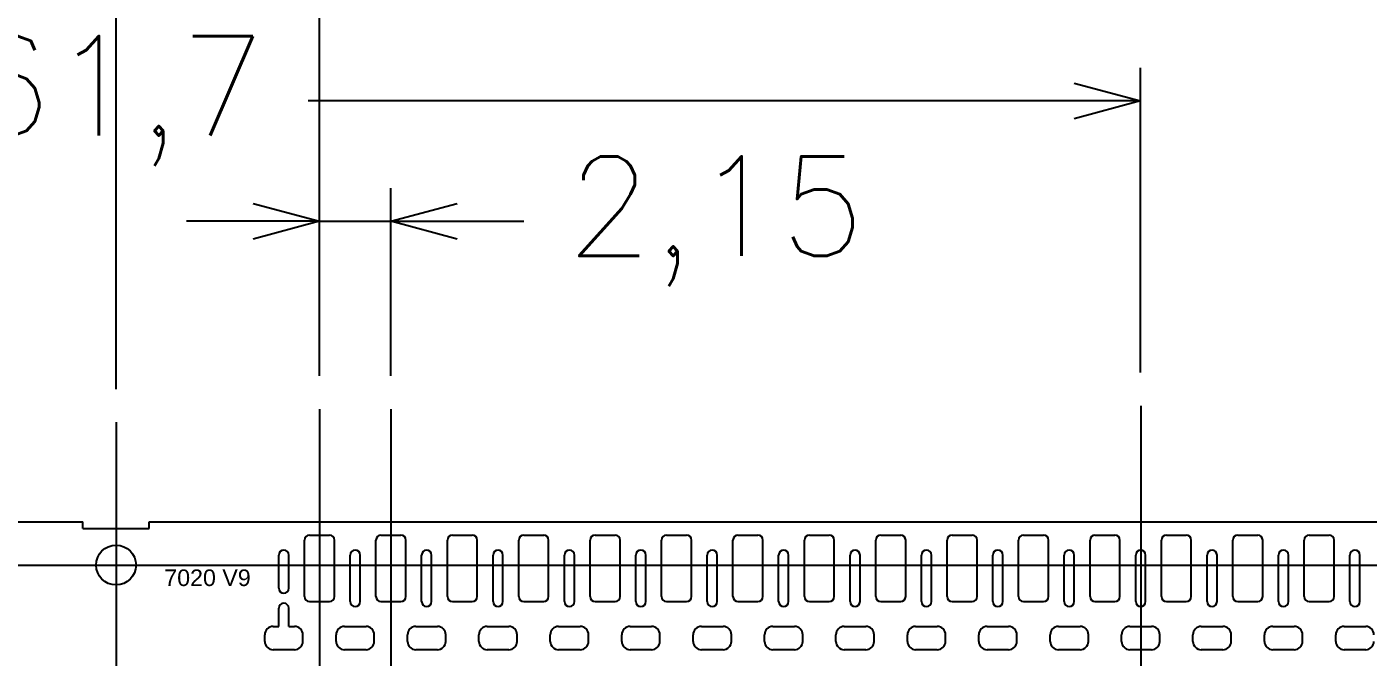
# Model space of a CAD drawing. Header units: millimetres. Extents: x -992 to 1678, y 128 to 1331.
# Drawn here: x -720.94 to -680.55, y 1263.07 to 1282.06 of the extents above; entities that cross this region are included whole.
import ezdxf

# ---------------------------------------------------------------- set-up
doc = ezdxf.new("R2010")
doc.units = ezdxf.units.MM
doc.header["$PDMODE"] = 3
doc.header["$PDSIZE"] = -1
doc.linetypes.add('CENTER', pattern=[10.16, 6.35, -1.27, 1.27, -1.27])
doc.layers.get('DEFPOINTS').update_dxf_attribs({"color": 10})
for name, color, linetype in [('1', 3, 'Continuous'), ('CEN', 8, 'CENTER'), ('DIM', 7, 'Continuous')]:
    doc.layers.add(name, color=color, linetype=linetype)
doc.styles.add('SIMPLEX', font='simplex')
doc.styles.get("Standard").update_dxf_attribs({"font": 'txt.shx', "bigfont": 'chineset.shx'})
doc.styles.add('STYLE3', font='arial.ttf')
doc.dimstyles.new('ISO-25', dxfattribs={"dimtxt": 2.5, "dimasz": 2.5, "dimexe": 1.25, "dimexo": 0.625, "dimtad": 1, "dimtxsty": 'Standard', "dimcen": 2.5, "dimadec": 0, "dimazin": 0, "dimtfac": 1, "dimtmove": 0, "dimatfit": 3, "dimfxl": 1, "dimarcsym": 0})

# ---------------------------------------------------------------- blocks, each defined once
blk = doc.blocks.new('_OPEN30')
at = {"color": 0, "linetype": 'ByBlock'}
for p, q in [((-1, 0.268), (0, 0)), ((0, 0), (-1, -0.268)), ((0, 0), (-1, 0))]:
    blk.add_line(p, q, dxfattribs=at)
blk = doc.blocks.new('*D90')
at = {"layer": 'DEFPOINTS', "color": 0, "transparency": 16777216}
for p in [(-656.549, 1302.091), (-903.349, 1266.644), (-656.549, 1266.644)]:
    blk.add_point(p, dxfattribs=at)
at = {"layer": 'DIM', "color": 0, "lineweight": -2, "transparency": 16777216}
for p, q in [((-903.349, 1267.644), (-903.349, 1303.091)), ((-656.549, 1267.644), (-656.549, 1303.091)), ((-901.349, 1302.091), (-790.092, 1302.091)), ((-658.549, 1302.091), (-769.806, 1302.091))]:
    blk.add_line(p, q, dxfattribs=at)
at = {"layer": 'DIM', "color": 0, "lineweight": -2, "transparency": 16777216, "xscale": 2, "yscale": 2, "zscale": 2, "rotation": 180}
blk.add_blockref('_OPEN30', (-903.349, 1302.091), dxfattribs=at)
at = {"layer": 'DIM', "color": 0, "lineweight": -2, "transparency": 16777216, "xscale": 2, "yscale": 2, "zscale": 2}
blk.add_blockref('_OPEN30', (-656.549, 1302.091), dxfattribs=at)
at = {"layer": 'DIM', "color": 0, "transparency": 16777216, "insert": (-779.949, 1302.091), "char_height": 3, "attachment_point": 5, "style": 'SIMPLEX'}
blk.add_mtext('246,8±1', dxfattribs=at)
blk = doc.blocks.new('*D116')
at = {"layer": 'DEFPOINTS', "color": 0, "transparency": 16777216}
for p in [(-662.674, 1285.983), (-712.124, 1270.544), (-662.674, 1270.544)]:
    blk.add_point(p, dxfattribs=at)
at = {"layer": 'DIM', "color": 0, "lineweight": -2, "transparency": 16777216}
for p, q in [((-712.124, 1271.544), (-712.124, 1286.983)), ((-662.674, 1271.544), (-662.674, 1286.983)), ((-710.124, 1285.983), (-694.899, 1285.983)), ((-664.674, 1285.983), (-679.899, 1285.983))]:
    blk.add_line(p, q, dxfattribs=at)
at = {"layer": 'DIM', "color": 0, "lineweight": -2, "transparency": 16777216, "xscale": 2, "yscale": 2, "zscale": 2, "rotation": 180}
blk.add_blockref('_OPEN30', (-712.124, 1285.983), dxfattribs=at)
at = {"layer": 'DIM', "color": 0, "lineweight": -2, "transparency": 16777216, "xscale": 2, "yscale": 2, "zscale": 2}
blk.add_blockref('_OPEN30', (-662.674, 1285.983), dxfattribs=at)
at = {"layer": 'DIM', "color": 0, "transparency": 16777216, "insert": (-687.399, 1285.983), "char_height": 3, "attachment_point": 5, "style": 'SIMPLEX'}
blk.add_mtext('49,45', dxfattribs=at)
blk = doc.blocks.new('*D117')
at = {"layer": 'DEFPOINTS', "color": 0, "transparency": 16777216}
for p in [(-709.974, 1276.197), (-712.124, 1270.544), (-709.974, 1270.544)]:
    blk.add_point(p, dxfattribs=at)
at = {"layer": 'DIM', "color": 0, "lineweight": -2, "transparency": 16777216}
for p, q in [((-712.124, 1271.544), (-712.124, 1277.197)), ((-709.974, 1271.544), (-709.974, 1277.197)), ((-714.124, 1276.197), (-716.124, 1276.197)), ((-712.124, 1276.197), (-709.974, 1276.197)), ((-707.974, 1276.197), (-705.974, 1276.197))]:
    blk.add_line(p, q, dxfattribs=at)
at = {"layer": 'DIM', "color": 0, "lineweight": -2, "transparency": 16777216, "xscale": 2, "yscale": 2, "zscale": 2}
blk.add_blockref('_OPEN30', (-712.124, 1276.197), dxfattribs=at)
at = {"layer": 'DIM', "color": 0, "lineweight": -2, "transparency": 16777216, "xscale": 2, "yscale": 2, "zscale": 2, "rotation": 180}
blk.add_blockref('_OPEN30', (-709.974, 1276.197), dxfattribs=at)
at = {"layer": 'DIM', "color": 0, "transparency": 16777216, "insert": (-700.188, 1276.197), "char_height": 3, "attachment_point": 5, "style": 'SIMPLEX'}
blk.add_mtext('2,15', dxfattribs=at)
blk = doc.blocks.new('*D119')
at = {"layer": 'DEFPOINTS', "color": 0, "transparency": 16777216}
for p in [(-718.249, 1292.825), (-779.949, 1270.144), (-718.249, 1270.144)]:
    blk.add_point(p, dxfattribs=at)
at = {"layer": 'DIM', "color": 0, "lineweight": -2, "transparency": 16777216}
for p, q in [((-779.949, 1271.144), (-779.949, 1293.825)), ((-718.249, 1271.144), (-718.249, 1293.825)), ((-777.949, 1292.825), (-754.884, 1292.825)), ((-720.249, 1292.825), (-743.313, 1292.825))]:
    blk.add_line(p, q, dxfattribs=at)
at = {"layer": 'DIM', "color": 0, "lineweight": -2, "transparency": 16777216, "xscale": 2, "yscale": 2, "zscale": 2, "rotation": 180}
blk.add_blockref('_OPEN30', (-779.949, 1292.825), dxfattribs=at)
at = {"layer": 'DIM', "color": 0, "lineweight": -2, "transparency": 16777216, "xscale": 2, "yscale": 2, "zscale": 2}
blk.add_blockref('_OPEN30', (-718.249, 1292.825), dxfattribs=at)
at = {"layer": 'DIM', "color": 0, "transparency": 16777216, "insert": (-749.099, 1292.825), "char_height": 3, "attachment_point": 5, "style": 'SIMPLEX'}
blk.add_mtext('61,7', dxfattribs=at)
blk = doc.blocks.new('*D120')
at = {"layer": 'DEFPOINTS', "color": 0, "transparency": 16777216}
for p in [(-660.174, 1292.825), (-718.249, 1270.144), (-660.174, 1208.444)]:
    blk.add_point(p, dxfattribs=at)
at = {"layer": 'DIM', "color": 0, "lineweight": -2, "transparency": 16777216}
for p, q in [((-718.249, 1271.144), (-718.249, 1293.825)), ((-660.174, 1209.444), (-660.174, 1293.825)), ((-716.249, 1292.825), (-698.14, 1292.825)), ((-662.174, 1292.825), (-680.283, 1292.825))]:
    blk.add_line(p, q, dxfattribs=at)
at = {"layer": 'DIM', "color": 0, "lineweight": -2, "transparency": 16777216, "xscale": 2, "yscale": 2, "zscale": 2, "rotation": 180}
blk.add_blockref('_OPEN30', (-718.249, 1292.825), dxfattribs=at)
at = {"layer": 'DIM', "color": 0, "lineweight": -2, "transparency": 16777216, "xscale": 2, "yscale": 2, "zscale": 2}
blk.add_blockref('_OPEN30', (-660.174, 1292.825), dxfattribs=at)
at = {"layer": 'DIM', "color": 0, "transparency": 16777216, "insert": (-689.211, 1292.825), "char_height": 3, "attachment_point": 5, "style": 'SIMPLEX'}
blk.add_mtext('58,075', dxfattribs=at)
blk = doc.blocks.new('*D126')
at = {"layer": 'DEFPOINTS', "color": 0, "transparency": 16777216}
for p in [(-687.399, 1279.822), (-749.099, 1270.644), (-687.399, 1270.644)]:
    blk.add_point(p, dxfattribs=at)
at = {"layer": 'DIM', "color": 0, "lineweight": -2, "transparency": 16777216}
for p, q in [((-749.099, 1271.644), (-749.099, 1280.822)), ((-687.399, 1271.644), (-687.399, 1280.822)), ((-747.099, 1279.822), (-724.034, 1279.822)), ((-689.399, 1279.822), (-712.463, 1279.822))]:
    blk.add_line(p, q, dxfattribs=at)
at = {"layer": 'DIM', "color": 0, "lineweight": -2, "transparency": 16777216, "xscale": 2, "yscale": 2, "zscale": 2, "rotation": 180}
blk.add_blockref('_OPEN30', (-749.099, 1279.822), dxfattribs=at)
at = {"layer": 'DIM', "color": 0, "lineweight": -2, "transparency": 16777216, "xscale": 2, "yscale": 2, "zscale": 2}
blk.add_blockref('_OPEN30', (-687.399, 1279.822), dxfattribs=at)
at = {"layer": 'DIM', "color": 0, "transparency": 16777216, "insert": (-718.249, 1279.822), "char_height": 3, "attachment_point": 5, "style": 'SIMPLEX'}
blk.add_mtext('61,7', dxfattribs=at)
blk = doc.blocks.new('TOP13')
at = {"layer": '1'}
for p, q in [((-902.111, 615.212), (-902.111, 616.912)), ((-901.961, 617.062), (-901.361, 617.062)), ((-901.211, 615.212), (-901.211, 616.912)), ((-900.736, 615.062), (-900.736, 616.462)), ((-900.436, 615.062), (-900.436, 616.462)), ((-901.961, 615.062), (-901.361, 615.062))]:
    blk.add_line(p, q, dxfattribs=at)
for centre, start, end in [((-901.961, 616.912), 90, 180), ((-901.361, 616.912), 0, 90), ((-900.586, 616.462), 0, 180), ((-901.961, 615.212), 180, 270), ((-901.361, 615.212), 270, 0), ((-900.586, 615.062), 180, 0)]:
    blk.add_arc(centre, 0.15, start, end, dxfattribs=at)

msp = doc.modelspace()

# ---------------------------------------------------------------- linework, layer by layer
at = {"layer": '1', "linetype": 'ByBlock'}
for p, q in [((-749.0986804, 1267.14394821), (-719.2486804, 1267.14394821)), ((-717.2486804, 1267.14394821), (-687.3986804, 1267.14394821)), ((-687.3986804, 1267.14394821), (-657.5486804, 1267.14394821)), ((-713.7736804, 1263.54394821), (-713.7736804, 1263.74394821)), ((-712.6236804, 1263.54394821), (-712.6236804, 1263.74394821)), ((-711.6236804, 1263.54394821), (-711.6236804, 1263.74394821)), ((-710.4736804, 1263.54394821), (-710.4736804, 1263.74394821)), ((-709.4736804, 1263.54394821), (-709.4736804, 1263.74394821)), ((-708.3236804, 1263.54394821), (-708.3236804, 1263.74394821)), ((-707.3236804, 1263.54394821), (-707.3236804, 1263.74394821)), ((-706.1736804, 1263.54394821), (-706.1736804, 1263.74394821)), ((-705.1736804, 1263.54394821), (-705.1736804, 1263.74394821)), ((-704.0236804, 1263.54394821), (-704.0236804, 1263.74394821)), ((-703.0236804, 1263.54394821), (-703.0236804, 1263.74394821)), ((-701.8736804, 1263.54394821), (-701.8736804, 1263.74394821)), ((-700.8736804, 1263.54394821), (-700.8736804, 1263.74394821)), ((-699.7236804, 1263.54394821), (-699.7236804, 1263.74394821)), ((-698.7236804, 1263.54394821), (-698.7236804, 1263.74394821)), ((-697.5736804, 1263.54394821), (-697.5736804, 1263.74394821)), ((-696.5736804, 1263.54394821), (-696.5736804, 1263.74394821)), ((-695.4236804, 1263.54394821), (-695.4236804, 1263.74394821)), ((-694.4236804, 1263.54394821), (-694.4236804, 1263.74394821)), ((-693.2736804, 1263.54394821), (-693.2736804, 1263.74394821)), ((-692.2736804, 1263.54394821), (-692.2736804, 1263.74394821)), ((-691.1236804, 1263.54394821), (-691.1236804, 1263.74394821)), ((-690.1236804, 1263.54394821), (-690.1236804, 1263.74394821)), ((-688.9736804, 1263.54394821), (-688.9736804, 1263.74394821)), ((-687.9736804, 1263.54394821), (-687.9736804, 1263.74394821)), ((-686.8236804, 1263.54394821), (-686.8236804, 1263.74394821)), ((-685.8236804, 1263.54394821), (-685.8236804, 1263.74394821)), ((-684.6736804, 1263.54394821), (-684.6736804, 1263.74394821)), ((-683.6736804, 1263.54394821), (-683.6736804, 1263.74394821)), ((-682.5236804, 1263.54394821), (-682.5236804, 1263.74394821)), ((-681.5236804, 1263.54394821), (-681.5236804, 1263.74394821)), ((-712.8736804, 1263.29394821), (-713.5236804, 1263.29394821)), ((-710.7236804, 1263.29394821), (-711.3736804, 1263.29394821)), ((-708.5736804, 1263.29394821), (-709.2236804, 1263.29394821)), ((-706.4236804, 1263.29394821), (-707.0736804, 1263.29394821)), ((-704.2736804, 1263.29394821), (-704.9236804, 1263.29394821)), ((-702.1236804, 1263.29394821), (-702.7736804, 1263.29394821)), ((-699.9736804, 1263.29394821), (-700.6236804, 1263.29394821)), ((-697.8236804, 1263.29394821), (-698.4736804, 1263.29394821)), ((-695.6736804, 1263.29394821), (-696.3236804, 1263.29394821)), ((-693.5236804, 1263.29394821), (-694.1736804, 1263.29394821)), ((-691.3736804, 1263.29394821), (-692.0236804, 1263.29394821)), ((-689.2236804, 1263.29394821), (-689.8736804, 1263.29394821)), ((-687.0736804, 1263.29394821), (-687.7236804, 1263.29394821)), ((-684.9236804, 1263.29394821), (-685.5736804, 1263.29394821)), ((-682.7736804, 1263.29394821), (-683.4236804, 1263.29394821)), ((-680.6236804, 1263.29394821), (-681.2736804, 1263.29394821))]:
    msp.add_line(p, q, dxfattribs=at)
at = {"layer": '1'}
for p, q in [((-719.2486804, 1266.94394821), (-719.2486804, 1267.14394821)), ((-717.2486804, 1266.94394821), (-717.2486804, 1267.14394821)), ((-719.2486804, 1266.94394821), (-718.2486804, 1266.94394821)), ((-718.2486804, 1266.94394821), (-717.2486804, 1266.94394821)), ((-713.3486804, 1265.14394821), (-713.3486804, 1266.14394821)), ((-713.0486804, 1265.14394821), (-713.0486804, 1266.14394821)), ((-713.3486804, 1263.99394821), (-713.3486804, 1264.54394821)), ((-713.0486804, 1263.99394821), (-713.0486804, 1264.54394821)), ((-713.5236804, 1263.99394821), (-713.3486804, 1263.99394821)), ((-713.0486804, 1263.99394821), (-712.8736804, 1263.99394821)), ((-711.3736804, 1263.99394821), (-710.7236804, 1263.99394821)), ((-709.2236804, 1263.99394821), (-708.5736804, 1263.99394821)), ((-707.0736804, 1263.99394821), (-706.4236804, 1263.99394821)), ((-704.9236804, 1263.99394821), (-704.2736804, 1263.99394821)), ((-702.7736804, 1263.99394821), (-702.1236804, 1263.99394821)), ((-700.6236804, 1263.99394821), (-699.9736804, 1263.99394821)), ((-698.4736804, 1263.99394821), (-697.8236804, 1263.99394821)), ((-696.3236804, 1263.99394821), (-695.6736804, 1263.99394821)), ((-694.1736804, 1263.99394821), (-693.5236804, 1263.99394821)), ((-692.0236804, 1263.99394821), (-691.3736804, 1263.99394821)), ((-689.8736804, 1263.99394821), (-689.2236804, 1263.99394821)), ((-687.7236804, 1263.99394821), (-687.0736804, 1263.99394821)), ((-685.5736804, 1263.99394821), (-684.9236804, 1263.99394821)), ((-683.4236804, 1263.99394821), (-682.7736804, 1263.99394821)), ((-681.2736804, 1263.99394821), (-680.6236804, 1263.99394821))]:
    msp.add_line(p, q, dxfattribs=at)
msp.add_circle((-718.2486804, 1265.84394821), 0.6, dxfattribs=at)
for centre, start, end in [((-713.1986804, 1266.14394821), 0, 180), ((-713.1986804, 1265.14394821), 180, 0), ((-713.1986804, 1264.54394821), 0, 180)]:
    msp.add_arc(centre, 0.15, start, end, dxfattribs=at)
at = {"layer": '1', "linetype": 'ByBlock'}
for centre, start, end in [((-713.5236804, 1263.74394821), 90, 180), ((-712.8736804, 1263.74394821), 0, 90), ((-711.3736804, 1263.74394821), 90, 180), ((-710.7236804, 1263.74394821), 0, 90), ((-709.2236804, 1263.74394821), 90, 180), ((-708.5736804, 1263.74394821), 0, 90), ((-707.0736804, 1263.74394821), 90, 180), ((-706.4236804, 1263.74394821), 0, 90), ((-704.9236804, 1263.74394821), 90, 180), ((-704.2736804, 1263.74394821), 0, 90), ((-702.7736804, 1263.74394821), 90, 180), ((-702.1236804, 1263.74394821), 0, 90), ((-700.6236804, 1263.74394821), 90, 180), ((-699.9736804, 1263.74394821), 0, 90), ((-698.4736804, 1263.74394821), 90, 180), ((-697.8236804, 1263.74394821), 0, 90), ((-696.3236804, 1263.74394821), 90, 180), ((-695.6736804, 1263.74394821), 0, 90), ((-694.1736804, 1263.74394821), 90, 180), ((-693.5236804, 1263.74394821), 0, 90), ((-692.0236804, 1263.74394821), 90, 180), ((-691.3736804, 1263.74394821), 0, 90), ((-689.8736804, 1263.74394821), 90, 180), ((-689.2236804, 1263.74394821), 0, 90), ((-687.7236804, 1263.74394821), 90, 180), ((-687.0736804, 1263.74394821), 0, 90), ((-685.5736804, 1263.74394821), 90, 180), ((-684.9236804, 1263.74394821), 0, 90), ((-683.4236804, 1263.74394821), 90, 180), ((-682.7736804, 1263.74394821), 0, 90), ((-681.2736804, 1263.74394821), 90, 180), ((-680.6236804, 1263.74394821), 0, 90), ((-713.5236804, 1263.54394821), 180, 270), ((-712.8736804, 1263.54394821), 270, 0), ((-711.3736804, 1263.54394821), 180, 270), ((-710.7236804, 1263.54394821), 270, 0), ((-709.2236804, 1263.54394821), 180, 270), ((-708.5736804, 1263.54394821), 270, 0), ((-707.0736804, 1263.54394821), 180, 270), ((-706.4236804, 1263.54394821), 270, 0), ((-704.9236804, 1263.54394821), 180, 270), ((-704.2736804, 1263.54394821), 270, 0), ((-702.7736804, 1263.54394821), 180, 270), ((-702.1236804, 1263.54394821), 270, 0), ((-700.6236804, 1263.54394821), 180, 270), ((-699.9736804, 1263.54394821), 270, 0), ((-698.4736804, 1263.54394821), 180, 270), ((-697.8236804, 1263.54394821), 270, 0), ((-696.3236804, 1263.54394821), 180, 270), ((-695.6736804, 1263.54394821), 270, 0), ((-694.1736804, 1263.54394821), 180, 270), ((-693.5236804, 1263.54394821), 270, 0), ((-692.0236804, 1263.54394821), 180, 270), ((-691.3736804, 1263.54394821), 270, 0), ((-689.8736804, 1263.54394821), 180, 270), ((-689.2236804, 1263.54394821), 270, 0), ((-687.7236804, 1263.54394821), 180, 270), ((-687.0736804, 1263.54394821), 270, 0), ((-685.5736804, 1263.54394821), 180, 270), ((-684.9236804, 1263.54394821), 270, 0), ((-683.4236804, 1263.54394821), 180, 270), ((-682.7736804, 1263.54394821), 270, 0), ((-681.2736804, 1263.54394821), 180, 270), ((-680.6236804, 1263.54394821), 270, 0)]:
    msp.add_arc(centre, 0.25, start, end, dxfattribs=at)
at = {"layer": 'CEN', "linetype": 'ByBlock'}
for p, q in [((-687.3986804, 1270.64394821), (-687.3986804, 1202.64394821)), ((-712.1236804, 1270.54394821), (-712.1236804, 1204.34394821)), ((-712.1236804, 1270.54394821), (-712.1236804, 1203.74394821)), ((-712.1236804, 1270.54394821), (-712.1236804, 1204.34394821)), ((-709.9736804, 1270.54394821), (-709.9736804, 1204.34394821)), ((-709.9736804, 1270.54394821), (-709.9736804, 1203.74394821)), ((-709.9736804, 1270.54394821), (-709.9736804, 1204.34394821)), ((-718.2486804, 1270.14394821), (-718.2486804, 1204.14394821)), ((-718.2486804, 1270.14394821), (-718.2486804, 1204.14394821)), ((-718.2486804, 1270.14394821), (-718.2486804, 1204.14394821)), ((-901.6236804, 1265.84394821), (-659.2736804, 1265.84394821))]:
    msp.add_line(p, q, dxfattribs=at)

# ---------------------------------------------------------------- block references
at = {"linetype": 'ByBlock'}
for p in [(189.53685045, 649.68182745), (191.68685045, 649.68182745), (193.83685045, 649.68182745), (195.98685045, 649.68182745), (198.13685045, 649.68182745), (200.28685045, 649.68182745), (202.43685045, 649.68182745), (204.58685045, 649.68182745), (206.73685045, 649.68182745), (208.88685045, 649.68182745), (211.03685045, 649.68182745), (213.18685045, 649.68182745), (215.33685045, 649.68182745), (217.48685045, 649.68182745), (219.63685045, 649.68182745)]:
    msp.add_blockref('TOP13', p, dxfattribs=at)

# ---------------------------------------------------------------- texts
at = {"layer": '1', "style": 'STYLE3'}
msp.add_text('7020 V9', height=0.5, dxfattribs=at).set_placement((-716.79707492, 1265.21164364))

# ---------------------------------------------------------------- dimensions: what is measured, and where the dimension line sits
at = {"layer": 'DIM'}
for base, p1, p2, override, picture, middle in [((-656.5486803994, 1302.0911544611), (-903.3486803994, 1266.6439482137), (-656.5486803994, 1266.6439482137), {"dimtxt": 3, "dimasz": 2, "dimexe": 1, "dimexo": 1, "dimgap": 1.5, "dimtad": 0, "dimdec": 8, "dimtxsty": 'SIMPLEX', "dimblk1": 'OPEN30', "dimblk2": 'OPEN30', "dimsah": 1, "dimtol": 1, "dimlim": 0, "dimtp": 1, "dimtm": 1, "dimtfac": 1, "dimtdec": 8}, '*D90', (-779.9486803994, 1302.0911544611)), ((-718.2486803994, 1292.8245192535), (-779.9486803994, 1270.1439482137), (-718.2486803994, 1270.1439482137), {"dimtxt": 3, "dimasz": 2, "dimexe": 1, "dimexo": 1, "dimgap": 1.5, "dimtad": 0, "dimdec": 8, "dimtxsty": 'SIMPLEX', "dimblk1": 'OPEN30', "dimblk2": 'OPEN30', "dimsah": 1, "dimtp": 0.05, "dimtm": 0.05, "dimtfac": 0.5, "dimtdec": 8}, '*D119', (-749.0986803994, 1292.8245192535)), ((-660.1736803994, 1292.8245192535), (-718.2486803994, 1270.1439482137), (-660.1736803994, 1208.4439482137), {"dimtxt": 3, "dimasz": 2, "dimexe": 1, "dimexo": 1, "dimgap": 1.5, "dimtad": 0, "dimdec": 8, "dimtxsty": 'SIMPLEX', "dimblk1": 'OPEN30', "dimblk2": 'OPEN30', "dimsah": 1, "dimtp": 0.05, "dimtm": 0.05, "dimtfac": 0.5, "dimtdec": 8}, '*D120', (-689.2111803994, 1292.8245192535)), ((-662.6736803994, 1285.9826068217), (-712.1236803994, 1270.5439482137), (-662.6736803994, 1270.5439482137), {"dimtxt": 3, "dimasz": 2, "dimexe": 1, "dimexo": 1, "dimgap": 1.5, "dimtad": 0, "dimdec": 8, "dimtxsty": 'SIMPLEX', "dimblk1": 'OPEN30', "dimblk2": 'OPEN30', "dimsah": 1, "dimtp": 0.05, "dimtm": 0.05, "dimtfac": 0.5, "dimtdec": 8}, '*D116', (-687.3986803994, 1285.9826068217)), ((-687.3986803994, 1279.8217741711), (-749.0986803994, 1270.6439482137), (-687.3986803994, 1270.6439482137), {"dimtxt": 3, "dimasz": 2, "dimexe": 1, "dimexo": 1, "dimgap": 1.5, "dimtad": 0, "dimdec": 8, "dimtxsty": 'SIMPLEX', "dimblk1": 'OPEN30', "dimblk2": 'OPEN30', "dimsah": 1, "dimtp": 0.05, "dimtm": 0.05, "dimtfac": 0.5, "dimtdec": 8}, '*D126', (-718.2486803994, 1279.8217741711)), ((-709.9736804, 1276.19675522), (-712.1236804, 1270.54394821), (-709.9736804, 1270.54394821), {"dimtxt": 3, "dimasz": 2, "dimexe": 1, "dimexo": 1, "dimgap": 1.5, "dimtad": 0, "dimdec": 8, "dimtxsty": 'SIMPLEX', "dimblk1": 'OPEN30', "dimblk2": 'OPEN30', "dimsah": 1, "dimtp": 0.05, "dimtm": 0.05, "dimtfac": 0.5, "dimtdec": 8}, '*D117', (-700.18796611, 1276.19675522))]:
    dim = msp.add_linear_dim(base=base, p1=p1, p2=p2, dimstyle='ISO-25', override=override, dxfattribs=at)
    dim.commit()
    dim.dimension.update_dxf_attribs({"geometry": picture, "text_midpoint": middle})

doc.saveas('drawing.dxf')
